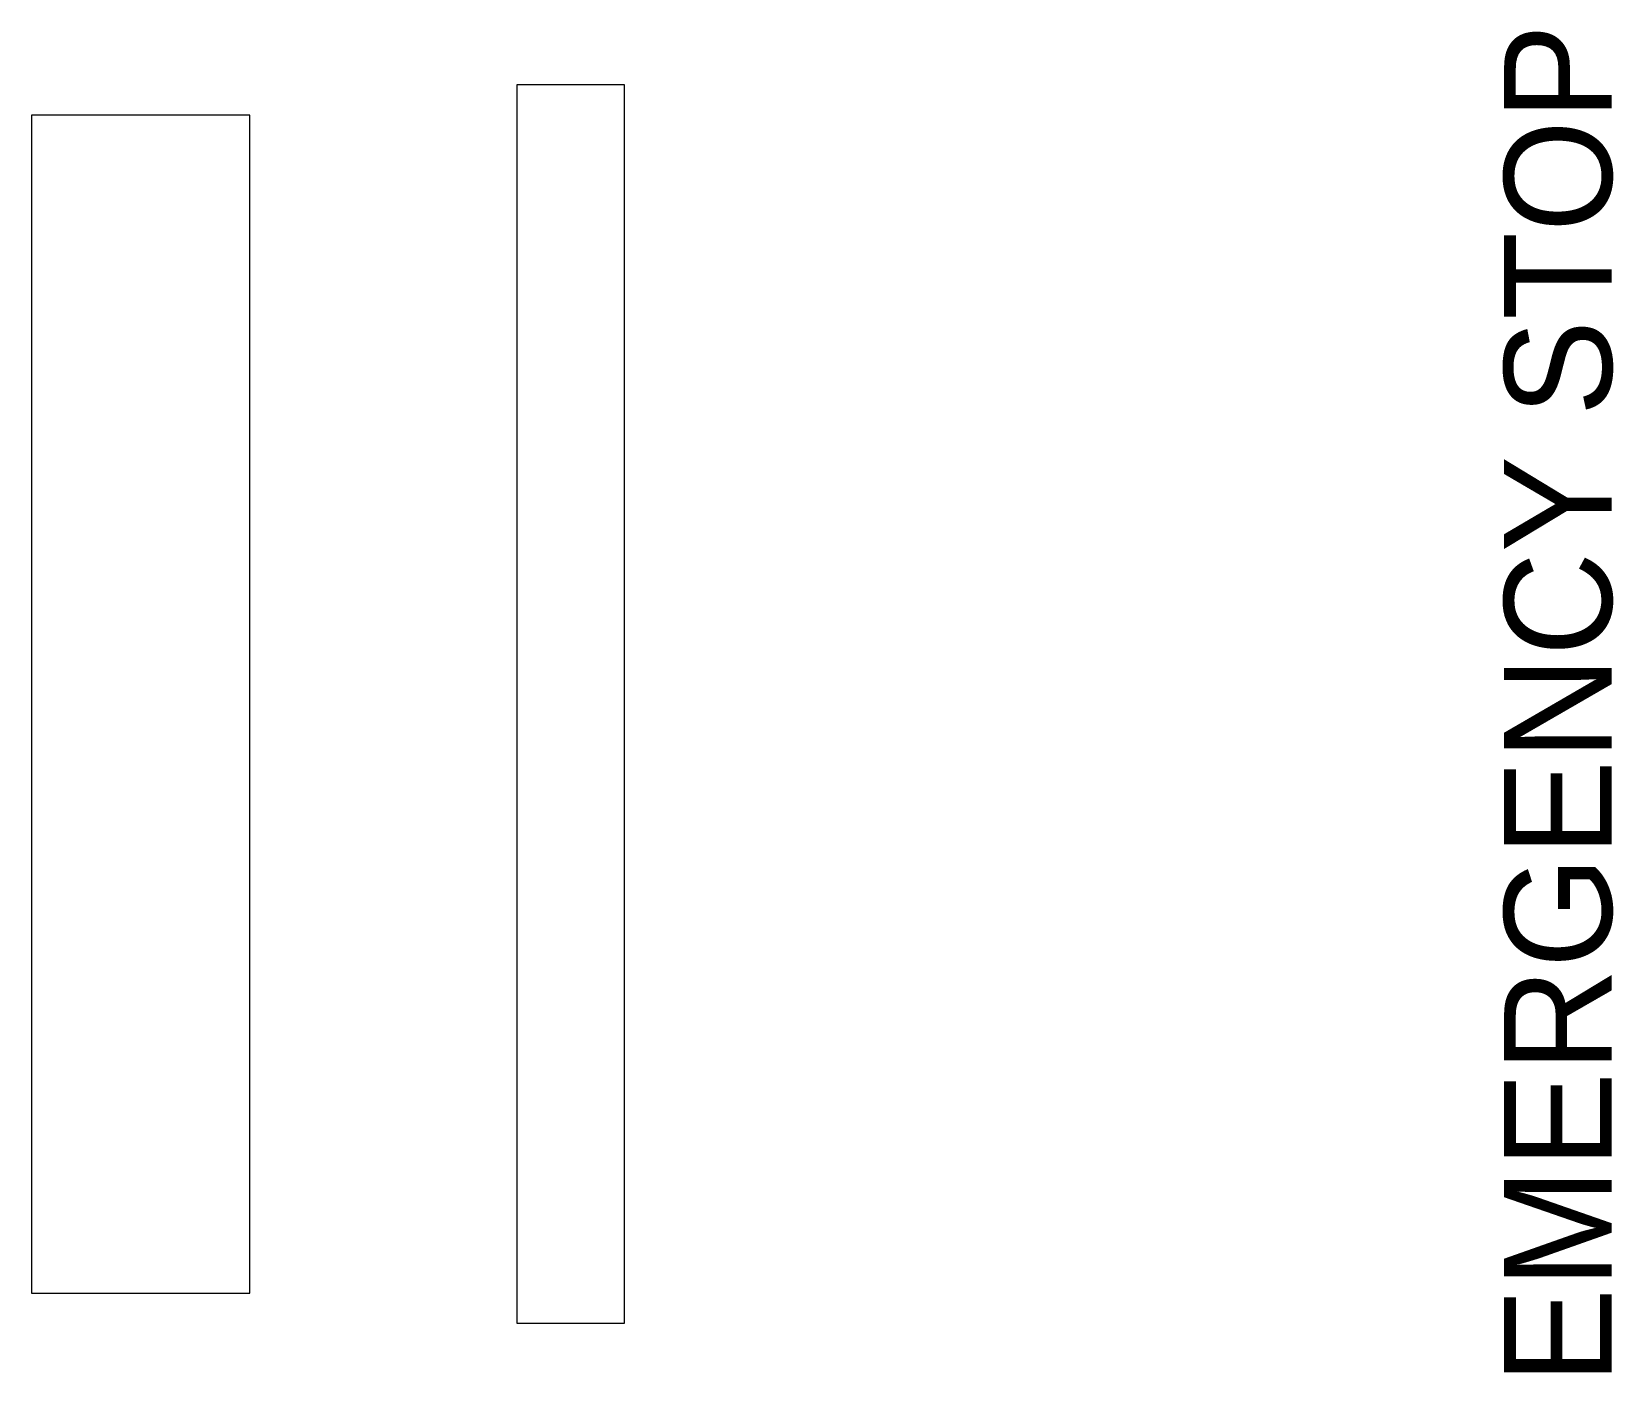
# Model space of a CAD drawing. Header units: millimetres. Extents: x 9 to 38.4, y 7.6 to 32.5.
import ezdxf
from ezdxf.enums import TextEntityAlignment as Align

# ---------------------------------------------------------------- set-up
doc = ezdxf.new("R2010")
doc.units = ezdxf.units.MM

# ---------------------------------------------------------------- blocks, each defined once
blk = doc.blocks.new('*U204')
at = {"color": 0, "linetype": 'ByBlock', "lineweight": 18}
blk.add_lwpolyline([(10.94, 11.009), (-10.94, 11.009), (-10.94, 6.954), (10.94, 6.954)], close=True, dxfattribs=at)
at = {"color": 150, "linetype": 'ByBlock', "lineweight": 9}
blk.add_lwpolyline([(-11.5, 2), (-11.5, 0), (11.5, 0), (11.5, 2)], close=True, dxfattribs=at)
at = {"color": 8, "linetype": 'ByBlock', "lineweight": -2}
blk.add_text('EMERGENCY STOP', height=2, dxfattribs=at).set_placement((0, -17.339), align=Align.MIDDLE_CENTER)

msp = doc.modelspace()

# ---------------------------------------------------------------- block references
at = {"color": 0, "linetype": 'ByBlock', "lineweight": -2, "rotation": 90}
msp.add_blockref('*U204', (20, 20), dxfattribs=at)

doc.saveas('drawing.dxf')
